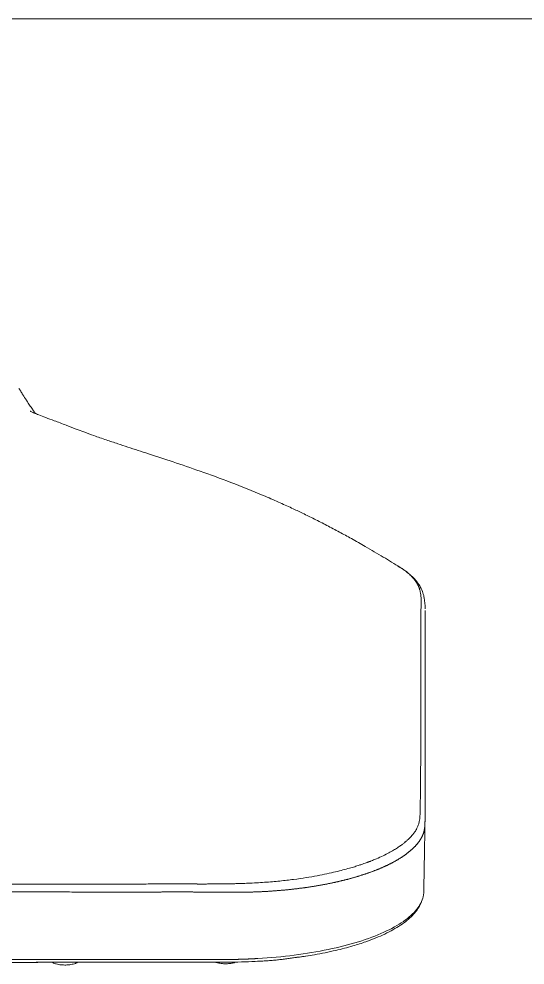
# Model space of a CAD drawing. Extents: x 4035 to 5163, y 0 to 827.
# Drawn here: x 4540.8 to 4597.3, y 622.7 to 728.2 of the extents above; entities that cross this region are included whole.
import ezdxf

# ---------------------------------------------------------------- set-up
doc = ezdxf.new("R2010")
doc.units = 0
doc.header["$LTSCALE"] = 30
doc.header["$MEASUREMENT"] = 0
doc.layers.get('0').update_dxf_attribs({"linetype": 'CONTINUOUS'})
doc.layers.add('1', color=7, linetype='CONTINUOUS')

msp = doc.modelspace()

# ---------------------------------------------------------------- linework, layer by layer
at = {"lineweight": 18}
msp.add_line((4135.99, 728.2), (4946.87, 728.2), dxfattribs=at)
at = {"layer": '1', "color": 7, "linetype": 'Continuous', "lineweight": 18}
msp.add_line((4528.02, 622.99), (4542.93, 622.99), dxfattribs=at)
at = {"layer": '1', "color": 7, "linetype": 'Continuous', "lineweight": 13}
msp.add_ellipse((4564.72, 623.44), major_axis=(0.13, -0.483), ratio=0.581897, start_param=6.278085, end_param=6.710595, dxfattribs=at)
at = {"layer": '1', "color": 7, "linetype": 'Continuous', "lineweight": 18}
for points, knots in [([(4542.67, 684.2), (4542.64, 684.25), (4542.57, 684.35), (4542.46, 684.51), (4542.33, 684.7), (4542.18, 684.92), (4542.02, 685.14), (4541.87, 685.38), (4541.71, 685.62), (4541.54, 685.88), (4541.39, 686.11), (4541.26, 686.32), (4541.15, 686.5), (4541.03, 686.69), (4540.93, 686.86), (4540.86, 686.97), (4540.83, 687.01)], [0, 0, 0, 0, 0.047404, 0.104058, 0.167287, 0.237591, 0.315528, 0.387372, 0.465703, 0.551683, 0.64658, 0.711394, 0.780801, 0.855469, 0.936168, 1, 1, 1, 1]), ([(4583.35, 667.06), (4582.74, 667.45), (4581.46, 668.23), (4579.66, 669.29), (4578.02, 670.22), (4576.59, 671), (4575.21, 671.73), (4573.84, 672.43), (4572.53, 673.07), (4571.2, 673.7), (4569.73, 674.36), (4567.47, 675.35), (4564.54, 676.52), (4561.16, 677.75), (4558.11, 678.79), (4555.41, 679.68), (4553.36, 680.34), (4551.78, 680.86), (4550.52, 681.28), (4549.27, 681.71), (4548.17, 682.11), (4547.1, 682.52), (4545.98, 682.95), (4544.85, 683.38), (4543.82, 683.75), (4543.06, 684.04), (4542.47, 684.28), (4542.12, 684.46), (4542.11, 684.48), (4542.11, 684.49), (4542.11, 684.49), (4542.11, 684.49)], [0, 0, 0, 0, 0.038545, 0.080032, 0.111506, 0.138739, 0.167317, 0.194913, 0.221097, 0.245405, 0.274363, 0.307896, 0.379477, 0.44706, 0.50792, 0.564244, 0.613243, 0.637058, 0.666824, 0.700322, 0.728033, 0.749737, 0.780249, 0.819717, 0.850962, 0.880777, 0.907406, 0.941453, 0.969614, 0.999782, 1, 1, 1, 1]), ([(4586.17, 662.43), (4586.17, 662.44), (4586.17, 662.83), (4586.14, 663.42), (4585.94, 664.22), (4585.72, 664.72), (4585.48, 665.12), (4585.25, 665.45), (4584.88, 665.89), (4584.25, 666.45), (4583.66, 666.9), (4583.21, 667.14), (4583.14, 667.18)], [0, 0, 0, 0, 0.009411, 0.259776, 0.37495, 0.500462, 0.544748, 0.604428, 0.695783, 0.818549, 0.97228, 1, 1, 1, 1]), ([(4586.18, 662.25), (4586.18, 662.2), (4586.18, 662.06), (4586.17, 661.84), (4586.17, 661.58), (4586.16, 661.32), (4586.16, 661.06), (4586.16, 660.81), (4586.16, 660.55), (4586.16, 660.28), (4586.16, 660), (4586.16, 659.7), (4586.16, 659.39), (4586.16, 659.08), (4586.16, 658.76), (4586.16, 658.44), (4586.16, 658.11), (4586.16, 657.78), (4586.16, 657.44), (4586.16, 657.09), (4586.16, 656.74), (4586.16, 656.38), (4586.16, 656.02), (4586.16, 655.65), (4586.16, 655.27), (4586.16, 654.89), (4586.16, 654.5), (4586.16, 654.1), (4586.16, 653.7), (4586.16, 653.29), (4586.16, 653.01), (4586.16, 652.88)], [0, 0, 0, 0, 0.015868, 0.043838, 0.071548, 0.098952, 0.126053, 0.153072, 0.180291, 0.207943, 0.239497, 0.271562, 0.304186, 0.337385, 0.371173, 0.405563, 0.44057, 0.476202, 0.512468, 0.549375, 0.58693, 0.625142, 0.664017, 0.703565, 0.743794, 0.784713, 0.82633, 0.868659, 0.911717, 0.955504, 1, 1, 1, 1]), ([(4586.16, 652.88), (4586.16, 652.69), (4586.16, 652.5), (4586.16, 652.2), (4586.16, 652.11), (4586.16, 651.91), (4586.16, 651.81), (4586.16, 651.51), (4586.16, 651.21), (4586.16, 650.88), (4586.16, 650.75), (4586.16, 650.7), (4586.16, 650.68), (4586.16, 650.6), (4586.16, 650.55), (4586.16, 650.5)], [0, 0, 0, 0, 0.25, 0.25, 0.375, 0.375, 0.5, 0.5, 0.75, 0.875, 0.90625, 0.90625, 0.9375, 0.9375, 1, 1, 1, 1]), ([(4586.16, 648.86), (4586.16, 648.65), (4586.16, 648.25), (4586.16, 647.66), (4586.16, 647.08), (4586.16, 646.52), (4586.16, 645.98), (4586.16, 645.46), (4586.16, 644.95), (4586.16, 644.46), (4586.16, 643.98), (4586.16, 643.52), (4586.16, 643.08), (4586.16, 642.66), (4586.16, 642.25), (4586.16, 641.85), (4586.16, 641.48), (4586.16, 641.12), (4586.16, 640.78), (4586.16, 640.45), (4586.16, 640.14), (4586.17, 639.84), (4586.17, 639.56), (4586.17, 639.3), (4586.17, 639.05), (4586.16, 638.82), (4586.16, 638.61), (4586.15, 638.41), (4586.14, 638.23), (4586.13, 638.09), (4586.11, 637.98), (4586.1, 637.91), (4586.09, 637.84), (4586.08, 637.77), (4586.06, 637.7), (4586.05, 637.63), (4586.03, 637.56), (4586.01, 637.49), (4585.99, 637.42), (4585.97, 637.35), (4585.94, 637.28), (4585.91, 637.21), (4585.88, 637.14), (4585.85, 637.07), (4585.82, 637), (4585.78, 636.94), (4585.75, 636.87), (4585.71, 636.8), (4585.67, 636.73), (4585.62, 636.66), (4585.58, 636.6), (4585.53, 636.53), (4585.48, 636.46), (4585.44, 636.4), (4585.38, 636.33), (4585.33, 636.27), (4585.28, 636.2), (4585.22, 636.14), (4585.16, 636.07), (4585.11, 636.01), (4585.05, 635.94), (4584.98, 635.88), (4584.92, 635.82), (4584.86, 635.75), (4584.79, 635.69), (4584.72, 635.63), (4584.66, 635.57), (4584.59, 635.5), (4584.52, 635.44), (4584.44, 635.38), (4584.37, 635.32), (4584.29, 635.26), (4584.22, 635.2), (4584.14, 635.14), (4584.06, 635.08), (4583.98, 635.02), (4583.9, 634.96), (4583.82, 634.91), (4583.74, 634.85), (4583.65, 634.79), (4583.56, 634.73), (4583.48, 634.68), (4583.39, 634.62), (4583.3, 634.57), (4583.21, 634.51), (4583.12, 634.45), (4583.02, 634.4), (4582.93, 634.35), (4582.83, 634.29), (4582.74, 634.24), (4582.64, 634.19), (4582.54, 634.13), (4582.44, 634.08), (4582.34, 634.03), (4582.24, 633.98), (4582.14, 633.93), (4582.03, 633.88), (4581.93, 633.82), (4581.82, 633.78), (4581.71, 633.73), (4581.61, 633.68), (4581.5, 633.63), (4581.39, 633.58), (4581.28, 633.53), (4581.17, 633.48), (4581.06, 633.44), (4580.94, 633.39), (4580.83, 633.35), (4580.71, 633.3), (4580.6, 633.25), (4580.48, 633.21), (4580.37, 633.17), (4580.25, 633.12), (4580.13, 633.08), (4580.01, 633.03), (4579.89, 632.99), (4579.77, 632.95), (4579.65, 632.91), (4579.53, 632.87), (4579.4, 632.83), (4579.28, 632.79), (4579.15, 632.75), (4579.03, 632.71), (4578.9, 632.67), (4578.78, 632.63), (4578.65, 632.59), (4578.52, 632.55), (4578.4, 632.51), (4578.27, 632.48), (4578.14, 632.44), (4578.01, 632.4), (4577.88, 632.37), (4577.75, 632.33), (4577.62, 632.3), (4577.49, 632.26), (4577.36, 632.23), (4577.22, 632.2), (4577.09, 632.16), (4576.96, 632.13), (4576.82, 632.1), (4576.69, 632.07), (4576.55, 632.03), (4576.42, 632), (4576.28, 631.97), (4576.15, 631.94), (4576.01, 631.91), (4575.88, 631.88), (4575.74, 631.85), (4575.6, 631.83), (4575.46, 631.8), (4575.33, 631.77), (4575.19, 631.74), (4575.05, 631.72), (4574.91, 631.69), (4574.77, 631.66), (4574.63, 631.64), (4574.49, 631.61), (4574.35, 631.59), (4574.21, 631.56), (4574.07, 631.54), (4573.93, 631.52), (4573.79, 631.49), (4573.65, 631.47), (4573.51, 631.45), (4573.37, 631.43), (4573.23, 631.41), (4573.09, 631.38), (4572.94, 631.36), (4572.8, 631.34), (4572.66, 631.32), (4572.52, 631.3), (4572.38, 631.29), (4572.23, 631.27), (4572.09, 631.25), (4571.95, 631.23), (4571.81, 631.21), (4571.66, 631.2), (4571.52, 631.18), (4571.38, 631.16), (4571.24, 631.15), (4571.09, 631.13), (4570.95, 631.12), (4570.81, 631.1), (4570.67, 631.09), (4570.52, 631.07), (4570.38, 631.06), (4570.24, 631.05), (4570.1, 631.04), (4569.96, 631.02), (4569.81, 631.01), (4569.67, 631), (4569.53, 630.99), (4569.39, 630.98), (4569.25, 630.97), (4569.1, 630.96), (4568.96, 630.95), (4568.82, 630.94), (4568.68, 630.93), (4568.54, 630.92), (4568.4, 630.91), (4568.26, 630.91), (4568.12, 630.9), (4567.98, 630.89), (4567.84, 630.88), (4567.7, 630.88), (4567.56, 630.87), (4567.42, 630.87), (4567.28, 630.86), (4567.14, 630.86), (4567, 630.85), (4566.86, 630.85), (4566.72, 630.84), (4566.58, 630.84), (4566.49, 630.84), (4566.45, 630.84)], [0, 0, 0, 0, 0.028314, 0.055814, 0.082511, 0.108413, 0.133522, 0.157841, 0.181374, 0.204124, 0.226093, 0.247286, 0.267705, 0.287353, 0.306233, 0.324348, 0.341699, 0.358288, 0.374116, 0.389183, 0.403492, 0.417045, 0.429848, 0.441903, 0.453214, 0.463783, 0.473609, 0.482689, 0.49102, 0.4986, 0.501836, 0.505066, 0.50829, 0.511508, 0.51472, 0.517925, 0.521125, 0.52432, 0.527509, 0.530693, 0.533872, 0.537047, 0.540217, 0.543382, 0.546543, 0.549699, 0.552851, 0.555997, 0.559139, 0.562276, 0.565408, 0.568536, 0.571658, 0.574775, 0.577886, 0.580993, 0.584094, 0.587189, 0.590278, 0.593362, 0.59644, 0.599511, 0.602577, 0.605636, 0.608689, 0.611736, 0.614777, 0.617811, 0.62084, 0.623862, 0.626878, 0.629888, 0.632892, 0.63589, 0.638882, 0.641869, 0.644849, 0.647823, 0.650791, 0.653754, 0.656711, 0.659662, 0.662607, 0.665546, 0.66848, 0.671409, 0.674331, 0.677248, 0.680159, 0.683065, 0.685964, 0.688859, 0.691747, 0.69463, 0.697507, 0.700378, 0.703244, 0.706104, 0.708958, 0.711807, 0.71465, 0.717487, 0.720318, 0.723144, 0.725964, 0.728778, 0.731586, 0.734389, 0.737186, 0.739977, 0.742762, 0.745542, 0.748316, 0.751085, 0.753847, 0.756604, 0.759356, 0.762102, 0.764842, 0.767577, 0.770306, 0.773029, 0.775747, 0.778459, 0.781166, 0.783868, 0.786563, 0.789254, 0.791938, 0.794617, 0.797291, 0.799959, 0.802622, 0.805279, 0.807931, 0.810577, 0.813218, 0.815854, 0.818483, 0.821108, 0.823727, 0.826341, 0.828949, 0.831551, 0.834149, 0.836741, 0.839327, 0.841908, 0.844484, 0.847054, 0.849619, 0.852179, 0.854733, 0.857282, 0.859825, 0.862363, 0.864896, 0.867424, 0.869946, 0.872462, 0.874974, 0.87748, 0.879981, 0.882476, 0.884965, 0.88745, 0.889929, 0.892402, 0.89487, 0.897332, 0.899789, 0.90224, 0.904685, 0.907125, 0.90956, 0.911988, 0.914412, 0.916829, 0.919241, 0.921647, 0.924047, 0.926442, 0.928831, 0.931214, 0.933591, 0.935963, 0.938329, 0.940689, 0.943043, 0.945391, 0.947734, 0.950071, 0.952402, 0.954727, 0.957047, 0.95936, 0.961668, 0.963969, 0.966265, 0.968555, 0.97084, 0.973118, 0.97539, 0.977657, 0.979918, 0.982173, 0.984421, 0.986665, 0.988902, 0.991133, 0.993359, 0.995578, 0.997792, 1, 1, 1, 1]), ([(4586.04, 631.1), (4586.04, 631.82), (4586.06, 633.21), (4586.1, 635.28), (4586.13, 637.12), (4586.15, 638.29), (4586.16, 638.86)], [0, 0, 0, 0, 0.258429, 0.505562, 0.750678, 1, 1, 1, 1]), ([(4560.74, 631.74), (4560.78, 631.74), (4560.87, 631.74), (4561.01, 631.74), (4561.17, 631.74), (4561.35, 631.74), (4561.56, 631.74), (4561.78, 631.74), (4562.03, 631.75), (4562.29, 631.75), (4562.57, 631.75), (4562.88, 631.75), (4563.16, 631.75), (4563.4, 631.75), (4563.59, 631.76), (4563.78, 631.76), (4563.97, 631.76), (4564.16, 631.77), (4564.34, 631.77), (4564.52, 631.77), (4564.69, 631.78), (4564.86, 631.78), (4565.03, 631.78), (4565.19, 631.79), (4565.35, 631.79), (4565.5, 631.8), (4565.61, 631.8), (4565.66, 631.8)], [0, 0, 0, 0, 0.024848, 0.053808, 0.086883, 0.124074, 0.165384, 0.210816, 0.260371, 0.314051, 0.371857, 0.43379, 0.499853, 0.540426, 0.580251, 0.619329, 0.65766, 0.695244, 0.732084, 0.768178, 0.803527, 0.838131, 0.871992, 0.905108, 0.937482, 0.969112, 1, 1, 1, 1]), ([(4567.5, 623.44), (4570.27, 623.59), (4575.64, 624.29), (4580.92, 625.92), (4583.87, 627.56), (4585.37, 628.91), (4585.98, 630.13), (4586.03, 630.88), (4586.04, 631.15)], [0, 0, 0, 0, 0.263844, 0.527687, 0.659609, 0.791531, 0.923452, 1, 1, 1, 1]), ([(4556.33, 630.85), (4556.05, 630.85), (4555.5, 630.85), (4554.66, 630.85), (4553.82, 630.85), (4552.97, 630.85), (4552.12, 630.85), (4551.27, 630.85), (4550.42, 630.85), (4549.5, 630.85), (4548.53, 630.85), (4547.5, 630.85), (4546.5, 630.85), (4545.52, 630.86), (4544.56, 630.86), (4543.61, 630.86), (4542.99, 630.86), (4542.68, 630.86)], [0, 0, 0, 0, 0.06124, 0.122683, 0.18434, 0.24622, 0.308331, 0.37068, 0.433274, 0.496122, 0.572536, 0.647457, 0.720895, 0.792861, 0.863363, 0.932408, 1, 1, 1, 1]), ([(4560.73, 630.84), (4560.71, 630.84), (4560.66, 630.84), (4560.59, 630.84), (4560.52, 630.84), (4560.44, 630.85), (4560.35, 630.85), (4560.26, 630.85), (4560.13, 630.86), (4559.98, 630.86), (4559.81, 630.87), (4559.7, 630.87), (4559.57, 630.87), (4559.43, 630.88), (4559.25, 630.88), (4559.07, 630.88), (4558.88, 630.88), (4558.69, 630.88), (4558.52, 630.88), (4558.36, 630.88), (4558.23, 630.87), (4558.09, 630.87), (4557.95, 630.87), (4557.82, 630.87), (4557.68, 630.87), (4557.54, 630.86), (4557.43, 630.86), (4557.33, 630.86), (4557.24, 630.86), (4557.14, 630.86), (4557.04, 630.86), (4556.92, 630.86), (4556.79, 630.85), (4556.65, 630.85), (4556.49, 630.85), (4556.39, 630.85), (4556.33, 630.85)], [0, 0, 0, 0, 0.014819, 0.030825, 0.04802, 0.066402, 0.08597, 0.106724, 0.128664, 0.175156, 0.211895, 0.238892, 0.256155, 0.29603, 0.336723, 0.378237, 0.420573, 0.463735, 0.507723, 0.538734, 0.569735, 0.600724, 0.631703, 0.662671, 0.69363, 0.724578, 0.755517, 0.772754, 0.792474, 0.814677, 0.839362, 0.866529, 0.896176, 0.928305, 0.962913, 1, 1, 1, 1]), ([(4571.87, 623.57), (4572.54, 623.65), (4574.04, 623.87), (4576.12, 624.3), (4578.02, 624.8), (4579.49, 625.27), (4580.68, 625.72), (4581.69, 626.16), (4582.92, 626.8), (4584.22, 627.67), (4585.26, 628.72), (4585.65, 629.41), (4585.77, 629.73)], [0, 0, 0, 0, 0.089767, 0.207716, 0.309072, 0.393819, 0.46389, 0.532397, 0.601786, 0.74315, 0.887102, 1, 1, 1, 1]), ([(4573.01, 623.73), (4572.78, 623.69), (4572.32, 623.62), (4571.87, 623.56), (4571.65, 623.53)], [0, 0, 0, 0, 0.522811, 1, 1, 1, 1]), ([(4542.75, 623.01), (4543.82, 623.01), (4545.8, 623.01), (4548.51, 623.01), (4550.74, 623.01), (4552.51, 623.01), (4554.02, 623.01), (4555.53, 623.01), (4557.29, 623.01), (4559.38, 623.01), (4561.82, 623.01), (4564.61, 623.01), (4566.57, 623.08), (4567.61, 623.13)], [0, 0, 0, 0, 0.129019, 0.238261, 0.327729, 0.397422, 0.452344, 0.509162, 0.579729, 0.664041, 0.762098, 0.874049, 1, 1, 1, 1]), ([(4567.5, 623.44), (4567.48, 623.43), (4567.44, 623.43), (4567.38, 623.43), (4567.32, 623.42), (4567.26, 623.42), (4567.2, 623.42), (4567.13, 623.41), (4567.07, 623.41), (4567.01, 623.41), (4566.95, 623.4), (4566.88, 623.4), (4566.82, 623.4), (4566.76, 623.39), (4566.69, 623.39), (4566.63, 623.39), (4566.57, 623.39), (4566.5, 623.38), (4566.44, 623.38), (4566.37, 623.38), (4566.31, 623.37), (4566.25, 623.37), (4566.18, 623.37), (4566.12, 623.37), (4566.05, 623.36), (4565.99, 623.36), (4565.92, 623.36), (4565.85, 623.36), (4565.79, 623.36), (4565.72, 623.35), (4565.66, 623.35), (4565.59, 623.35), (4565.52, 623.35), (4565.46, 623.35), (4565.39, 623.35), (4565.32, 623.34), (4565.25, 623.34), (4565.19, 623.34), (4565.12, 623.34), (4565.05, 623.34), (4564.98, 623.34), (4564.92, 623.34), (4564.85, 623.33), (4564.78, 623.33), (4564.71, 623.33), (4564.64, 623.33), (4564.57, 623.33), (4564.5, 623.33), (4564.43, 623.33), (4564.37, 623.33), (4564.3, 623.33), (4564.23, 623.33), (4564.16, 623.32), (4564.09, 623.32), (4564.02, 623.32), (4563.95, 623.32), (4563.87, 623.32), (4563.8, 623.32), (4563.73, 623.32), (4563.66, 623.32), (4563.59, 623.32), (4563.52, 623.32), (4563.45, 623.32), (4563.38, 623.32), (4563.3, 623.32), (4563.23, 623.32), (4563.16, 623.32), (4563.09, 623.32), (4563.01, 623.32), (4562.94, 623.32), (4562.87, 623.32), (4562.8, 623.32), (4562.72, 623.32), (4562.65, 623.32), (4562.58, 623.32), (4562.5, 623.32), (4562.43, 623.32), (4562.35, 623.32), (4562.28, 623.32), (4562.21, 623.32), (4562.13, 623.32), (4562.06, 623.32), (4561.98, 623.32), (4561.91, 623.32), (4561.83, 623.32), (4561.76, 623.32), (4561.54, 623.32), (4561.17, 623.32), (4560.6, 623.32), (4559.96, 623.32), (4559.24, 623.32), (4558.44, 623.32), (4557.57, 623.32), (4556.4, 623.32), (4554.98, 623.32), (4553.39, 623.32), (4551.9, 623.32), (4550.53, 623.32), (4549.26, 623.32), (4548.09, 623.32), (4547.03, 623.32), (4546.08, 623.32), (4545.24, 623.32), (4544.5, 623.31), (4543.87, 623.31), (4543.35, 623.31), (4543.04, 623.31), (4542.9, 623.31)], [0, 0, 0, 0, 0.002513, 0.005033, 0.007559, 0.010092, 0.012632, 0.015178, 0.017731, 0.020291, 0.022858, 0.025431, 0.02801, 0.030596, 0.033189, 0.035788, 0.038394, 0.041007, 0.043625, 0.046251, 0.048883, 0.051522, 0.054167, 0.056819, 0.059477, 0.062142, 0.064813, 0.067491, 0.070176, 0.072867, 0.075565, 0.078269, 0.08098, 0.083697, 0.086421, 0.089152, 0.091889, 0.094632, 0.097382, 0.100139, 0.102902, 0.105672, 0.108448, 0.11123, 0.11402, 0.116815, 0.119618, 0.122426, 0.125242, 0.128064, 0.130892, 0.133727, 0.136568, 0.139416, 0.142271, 0.145132, 0.147999, 0.150873, 0.153754, 0.156641, 0.159534, 0.162434, 0.165341, 0.168254, 0.171173, 0.174099, 0.177032, 0.179971, 0.182916, 0.185868, 0.188827, 0.191792, 0.194763, 0.197741, 0.200725, 0.203716, 0.206714, 0.209717, 0.212727, 0.215744, 0.218767, 0.221796, 0.224832, 0.227873, 0.230922, 0.233976, 0.237038, 0.256858, 0.279807, 0.305893, 0.335117, 0.367479, 0.402981, 0.441623, 0.510617, 0.575274, 0.635587, 0.691558, 0.743186, 0.790474, 0.833424, 0.872034, 0.906306, 0.936238, 0.961831, 0.983085, 1, 1, 1, 1]), ([(4544.57, 623), (4544.59, 622.99), (4544.72, 622.92), (4545.01, 622.81), (4545.51, 622.72), (4546.05, 622.7), (4546.37, 622.72), (4546.51, 622.74)], [0, 0, 0, 0, 0.032729, 0.268696, 0.539532, 0.797043, 1, 1, 1, 1]), ([(4546.51, 622.74), (4546.6, 622.75), (4546.87, 622.8), (4547.15, 622.89), (4547.31, 622.98), (4547.35, 623)], [0, 0, 0, 0, 0.280212, 0.842825, 1, 1, 1, 1]), ([(4562.8, 623.01), (4562.83, 623), (4563.01, 622.94), (4563.39, 622.87), (4563.96, 622.84), (4564.47, 622.88), (4564.75, 622.94), (4564.87, 622.97)], [0, 0, 0, 0, 0.047699, 0.312032, 0.562777, 0.810416, 1, 1, 1, 1]), ([(4564.82, 622.96), (4564.91, 622.98), (4565, 623.01), (4565.08, 623.04), (4565.09, 623.04)], [0, 0, 0, 0, 0.884796, 1, 1, 1, 1])]:
    msp.add_open_spline(points, degree=3, knots=knots, dxfattribs=at)
for points, degree in [([(4583.36, 667.06), (4583.34, 667.08), (4583.31, 667.09), (4583.29, 667.1)], 3), ([(4586.16, 649.8), (4586.16, 650.03), (4586.16, 650.27), (4586.16, 650.5)], 3), ([(4586.16, 649.8), (4586.16, 649.48), (4586.16, 649.17), (4586.16, 648.86)], 3), ([(4566.41, 631.83), (4566.16, 631.82), (4565.91, 631.81), (4565.66, 631.8)], 3), ([(4565.67, 630.83), (4565.76, 630.83), (4565.93, 630.83), (4566.19, 630.83), (4566.36, 630.84), (4566.45, 630.84)], 3), ([(4567.47, 623.12), (4569.78, 623.23), (4571.87, 623.57)], 2)]:
    msp.add_open_spline(points, degree=degree, dxfattribs=at)
at = {"layer": '1', "color": 7, "linetype": 'Continuous', "lineweight": 13}
for points, knots in [([(4585.7, 653.68), (4585.7, 653.98), (4585.7, 654.56), (4585.7, 655.39), (4585.7, 656.16), (4585.7, 656.87), (4585.7, 657.52), (4585.7, 658.13), (4585.7, 658.7), (4585.71, 659.24), (4585.71, 659.74), (4585.71, 660.21), (4585.71, 660.55), (4585.7, 660.76), (4585.7, 660.85), (4585.7, 660.95), (4585.7, 661.04), (4585.7, 661.14), (4585.7, 661.23), (4585.7, 661.32), (4585.7, 661.42), (4585.7, 661.51), (4585.7, 661.6), (4585.7, 661.69), (4585.7, 661.79), (4585.7, 661.88), (4585.7, 661.95), (4585.7, 662.01), (4585.71, 662.07), (4585.71, 662.16), (4585.71, 662.27), (4585.71, 662.41), (4585.72, 662.57), (4585.72, 662.75), (4585.73, 662.93), (4585.73, 663.15), (4585.73, 663.4), (4585.72, 663.67), (4585.7, 663.9), (4585.67, 664.11), (4585.64, 664.29), (4585.61, 664.43), (4585.57, 664.55), (4585.55, 664.63), (4585.53, 664.69), (4585.52, 664.73), (4585.5, 664.76), (4585.49, 664.79), (4585.48, 664.83), (4585.46, 664.86), (4585.45, 664.89), (4585.44, 664.93), (4585.42, 664.96), (4585.41, 665), (4585.39, 665.03), (4585.37, 665.06), (4585.36, 665.1), (4585.34, 665.13), (4585.32, 665.16), (4585.3, 665.2), (4585.28, 665.23), (4585.26, 665.27), (4585.24, 665.3), (4585.22, 665.33), (4585.2, 665.37), (4585.18, 665.4), (4585.16, 665.43), (4585.14, 665.47), (4585.11, 665.5), (4585.09, 665.53), (4585.07, 665.57), (4585.04, 665.6), (4585.02, 665.63), (4584.99, 665.67), (4584.96, 665.7), (4584.94, 665.74), (4584.91, 665.77), (4584.88, 665.8), (4584.85, 665.84), (4584.82, 665.87), (4584.79, 665.9), (4584.76, 665.93), (4584.73, 665.97), (4584.6, 666.11), (4584.34, 666.36), (4583.91, 666.69), (4583.58, 666.92), (4583.39, 667.04), (4583.36, 667.06)], [0, 0, 0, 0, 0.066546, 0.127915, 0.184598, 0.237014, 0.285527, 0.330457, 0.37207, 0.412122, 0.449467, 0.484297, 0.516784, 0.523866, 0.530915, 0.53793, 0.544915, 0.551871, 0.558799, 0.565702, 0.572581, 0.579443, 0.586298, 0.593158, 0.600031, 0.60693, 0.613865, 0.616248, 0.620524, 0.626723, 0.634886, 0.645069, 0.657339, 0.670782, 0.684552, 0.698634, 0.720275, 0.739895, 0.757379, 0.772682, 0.785778, 0.796649, 0.805285, 0.811676, 0.815817, 0.817704, 0.820227, 0.822751, 0.825276, 0.827802, 0.830329, 0.832856, 0.835385, 0.837914, 0.840445, 0.842976, 0.845509, 0.848042, 0.850577, 0.853113, 0.85565, 0.858188, 0.860727, 0.863268, 0.86581, 0.868354, 0.870899, 0.873445, 0.875993, 0.878542, 0.881094, 0.883646, 0.886201, 0.888757, 0.891315, 0.893875, 0.896437, 0.899001, 0.901567, 0.904135, 0.906706, 0.909278, 0.911853, 0.914431, 0.942832, 0.969838, 0.995463, 1, 1, 1, 1]), ([(4585.7, 649.66), (4585.7, 649.22), (4585.7, 648.79), (4585.69, 647.96), (4585.69, 647.56), (4585.69, 646.79), (4585.68, 646.42), (4585.68, 645.7), (4585.68, 645.35), (4585.67, 644.68), (4585.67, 644.36), (4585.66, 643.75), (4585.66, 643.46), (4585.65, 642.9), (4585.65, 642.64), (4585.65, 642.15), (4585.64, 641.91), (4585.64, 641.48), (4585.64, 641.27), (4585.63, 640.89), (4585.63, 640.71), (4585.63, 640.37), (4585.63, 640.22), (4585.62, 639.94), (4585.62, 639.81), (4585.61, 639.64), (4585.61, 639.59), (4585.61, 639.49), (4585.6, 639.44), (4585.6, 639.31), (4585.59, 639.24), (4585.58, 639.13), (4585.58, 639.09), (4585.58, 639.05), (4585.57, 639.03), (4585.57, 639.02), (4585.57, 639.02), (4585.57, 639.02), (4585.57, 639.02), (4585.57, 639.02), (4585.57, 639.02), (4585.57, 639.02), (4585.57, 639.02), (4585.57, 639.02), (4585.57, 639.02), (4585.57, 639.02), (4585.57, 639.02), (4585.57, 639.02), (4585.57, 639.02), (4585.57, 639.02), (4585.57, 639.02), (4585.56, 638.91), (4585.54, 638.81), (4585.51, 638.65), (4585.49, 638.59), (4585.47, 638.48), (4585.45, 638.43), (4585.41, 638.32), (4585.39, 638.26), (4585.35, 638.15), (4585.33, 638.1), (4585.27, 637.99), (4585.25, 637.93), (4585.2, 637.84), (4585.18, 637.8), (4585.15, 637.75), (4585.13, 637.73), (4585.12, 637.71), (4585.12, 637.71), (4585.12, 637.7), (4585.12, 637.7), (4585.12, 637.7), (4585.12, 637.7), (4585.12, 637.7), (4585.12, 637.7), (4585.12, 637.7), (4585.07, 637.62), (4585.01, 637.53), (4584.87, 637.34), (4584.79, 637.24), (4584.6, 637.03), (4584.5, 636.92), (4584.32, 636.74), (4584.25, 636.68), (4584.15, 636.59), (4584.09, 636.54), (4584.03, 636.49), (4584, 636.46), (4583.98, 636.44), (4583.97, 636.44), (4583.97, 636.43), (4583.97, 636.43), (4583.96, 636.43), (4583.96, 636.43), (4583.96, 636.43), (4583.96, 636.43), (4583.96, 636.43), (4583.96, 636.43), (4583.9, 636.37), (4583.82, 636.31), (4583.65, 636.18), (4583.55, 636.1), (4583.33, 635.95), (4583.21, 635.87), (4582.95, 635.69), (4582.8, 635.6), (4582.48, 635.41), (4582.3, 635.31), (4581.92, 635.11), (4581.71, 635), (4581.25, 634.78), (4581, 634.67), (4580.59, 634.49), (4580.45, 634.44), (4580.23, 634.35), (4580.12, 634.3), (4579.99, 634.25), (4579.92, 634.23), (4579.89, 634.21), (4579.87, 634.21), (4579.86, 634.2), (4579.86, 634.2), (4579.85, 634.2), (4579.85, 634.2), (4579.85, 634.2), (4579.85, 634.2), (4579.85, 634.2), (4579.85, 634.2), (4579.85, 634.2), (4579.85, 634.2), (4579.83, 634.19), (4579.74, 634.16), (4579.63, 634.12), (4579.56, 634.1), (4579.4, 634.04), (4579.3, 634), (4579.07, 633.92), (4578.94, 633.88), (4578.65, 633.78), (4578.49, 633.73), (4578.13, 633.62), (4577.93, 633.56), (4577.5, 633.44), (4577.26, 633.37), (4576.75, 633.24), (4576.48, 633.17), (4575.88, 633.03), (4575.56, 632.96), (4574.88, 632.81), (4574.51, 632.74), (4573.74, 632.59), (4573.32, 632.52), (4572.45, 632.38), (4571.98, 632.31), (4571.01, 632.19), (4570.49, 632.13), (4569.41, 632.02), (4568.85, 631.97), (4567.96, 631.91), (4567.66, 631.89), (4567.04, 631.85), (4566.73, 631.84), (4566.41, 631.83)], [0, 0, 0, 0, 0.003472, 0.003472, 0.006944, 0.006944, 0.010416, 0.010416, 0.013888, 0.013888, 0.017361, 0.017361, 0.020833, 0.020833, 0.024305, 0.024305, 0.027777, 0.027777, 0.031249, 0.031249, 0.034721, 0.034721, 0.038193, 0.038193, 0.041665, 0.041665, 0.043401, 0.043401, 0.045137, 0.045137, 0.048609, 0.048609, 0.052082, 0.052082, 0.053818, 0.053818, 0.054686, 0.05512, 0.055337, 0.055445, 0.055499, 0.055527, 0.05554, 0.055547, 0.055554, 0.05556, 0.055567, 0.055574, 0.055581, 0.055581, 0.055588, 0.055588, 0.111141, 0.111141, 0.138918, 0.138918, 0.166695, 0.166695, 0.194472, 0.194472, 0.222249, 0.222249, 0.250025, 0.250025, 0.263914, 0.270858, 0.27433, 0.276066, 0.276934, 0.277368, 0.277585, 0.277694, 0.277748, 0.277775, 0.277775, 0.277802, 0.277802, 0.333356, 0.333356, 0.38891, 0.38891, 0.444463, 0.444463, 0.47224, 0.47224, 0.486129, 0.493073, 0.496545, 0.498281, 0.499149, 0.499583, 0.4998, 0.499908, 0.499963, 0.49999, 0.500003, 0.500003, 0.500017, 0.500017, 0.555571, 0.555571, 0.611124, 0.611124, 0.666678, 0.666678, 0.722232, 0.722232, 0.777785, 0.777785, 0.833339, 0.833339, 0.888893, 0.888893, 0.916669, 0.916669, 0.930558, 0.937502, 0.940974, 0.94271, 0.943578, 0.944012, 0.944229, 0.944338, 0.944392, 0.944419, 0.944433, 0.94444, 0.94444, 0.944446, 0.944446, 0.947918, 0.951391, 0.951391, 0.954863, 0.954863, 0.958335, 0.958335, 0.961807, 0.961807, 0.965279, 0.965279, 0.968751, 0.968751, 0.972223, 0.972223, 0.975695, 0.975695, 0.979167, 0.979167, 0.982639, 0.982639, 0.986112, 0.986112, 0.989584, 0.989584, 0.993056, 0.993056, 0.996528, 0.996528, 0.998264, 0.998264, 1, 1, 1, 1]), ([(4556.33, 631.75), (4555.76, 631.75), (4555.19, 631.74), (4554.06, 631.74), (4553.49, 631.74), (4551.78, 631.74), (4550.65, 631.74), (4548.37, 631.74), (4547.23, 631.74), (4544.96, 631.74), (4543.82, 631.74), (4542.68, 631.74)], [0, 0, 0, 0, 0.125, 0.125, 0.25, 0.25, 0.5, 0.5, 0.75, 0.75, 1, 1, 1, 1]), ([(4560.74, 631.75), (4560.53, 631.75), (4560.16, 631.75), (4559.64, 631.75), (4559.19, 631.75), (4558.84, 631.75), (4558.47, 631.75), (4558.07, 631.75), (4557.61, 631.75), (4557.17, 631.75), (4556.75, 631.75), (4556.47, 631.75), (4556.33, 631.75)], [0, 0, 0, 0, 0.137496, 0.256259, 0.356263, 0.437511, 0.500006, 0.606612, 0.709915, 0.809913, 0.906608, 1, 1, 1, 1]), ([(4565.67, 630.83), (4565.65, 630.83), (4565.6, 630.83), (4565.52, 630.83), (4565.44, 630.83), (4565.36, 630.83), (4565.28, 630.83), (4565.2, 630.83), (4565.12, 630.83), (4565.05, 630.83), (4564.97, 630.83), (4564.89, 630.83), (4564.8, 630.83), (4564.72, 630.83), (4564.64, 630.83), (4564.56, 630.83), (4564.48, 630.83), (4564.4, 630.83), (4564.32, 630.83), (4564.23, 630.83), (4564.15, 630.83), (4564.07, 630.83), (4563.99, 630.83), (4563.9, 630.83), (4563.82, 630.83), (4563.74, 630.83), (4563.65, 630.83), (4563.57, 630.83), (4563.48, 630.83), (4563.4, 630.83), (4563.31, 630.83), (4563.23, 630.83), (4563.14, 630.83), (4563.06, 630.83), (4562.97, 630.83), (4562.88, 630.83), (4562.8, 630.84), (4562.71, 630.84), (4562.62, 630.84), (4562.53, 630.84), (4562.45, 630.84), (4562.36, 630.84), (4562.27, 630.84), (4562.18, 630.84), (4562.09, 630.84), (4562, 630.84), (4561.92, 630.84), (4561.83, 630.84), (4561.74, 630.84), (4561.65, 630.84), (4561.56, 630.84), (4561.47, 630.84), (4561.37, 630.84), (4561.28, 630.84), (4561.19, 630.84), (4561.1, 630.84), (4561.01, 630.84), (4560.92, 630.84), (4560.82, 630.84), (4560.76, 630.84), (4560.73, 630.84)], [0, 0, 0, 0, 0.015746, 0.031544, 0.047393, 0.063294, 0.079248, 0.095253, 0.111311, 0.127421, 0.143584, 0.159799, 0.176067, 0.192388, 0.208761, 0.225187, 0.241666, 0.258198, 0.274783, 0.291421, 0.308111, 0.324854, 0.34165, 0.358499, 0.375401, 0.392355, 0.409362, 0.426422, 0.443534, 0.460698, 0.477915, 0.495184, 0.512505, 0.529879, 0.547306, 0.564785, 0.582316, 0.599899, 0.617535, 0.635224, 0.652965, 0.670758, 0.688604, 0.706502, 0.724453, 0.742456, 0.760511, 0.778619, 0.796779, 0.814992, 0.833257, 0.851575, 0.869944, 0.888367, 0.906841, 0.925368, 0.943948, 0.962579, 0.981264, 1, 1, 1, 1])]:
    msp.add_open_spline(points, degree=3, knots=knots, dxfattribs=at)
for points, degree in [([(4585.7, 653.68), (4585.7, 652.89), (4585.7, 652.1), (4585.7, 651.31)], 3), ([(4585.7, 651.31), (4585.7, 651.08), (4585.7, 650.84), (4585.7, 650.6)], 3), ([(4585.7, 649.66), (4585.7, 649.99), (4585.7, 650.29), (4585.7, 650.6)], 3), ([(4542.68, 631.74), (4537.96, 631.74), (4533.23, 631.74), (4528.51, 631.74)], 3), ([(4542.68, 630.86), (4528.51, 630.86)], 1), ([(4542.9, 623.31), (4537.94, 623.31), (4532.98, 623.31), (4528.02, 623.31)], 3)]:
    msp.add_open_spline(points, degree=degree, dxfattribs=at)

doc.saveas('drawing.dxf')
